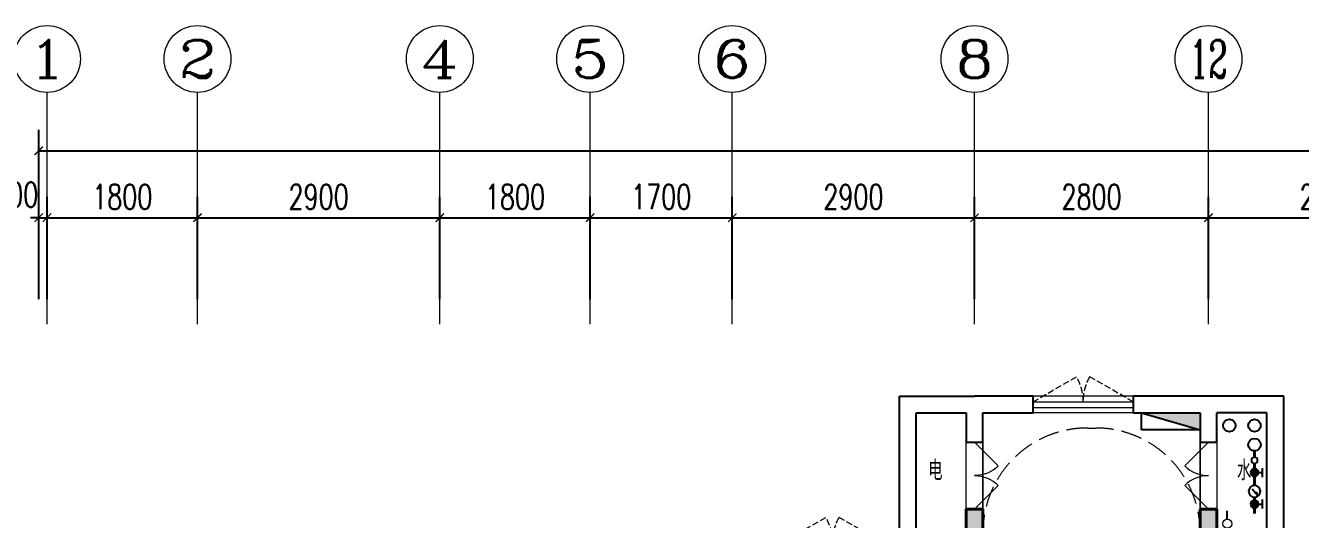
# Model space of a CAD drawing. Extents: x 3753737 to 4713801, y -857380 to 24339.
# Drawn here: x 4637191 to 4652450, y -726571 to -720660 of the extents above; entities that cross this region are included whole.
import ezdxf
from ezdxf.enums import TextEntityAlignment as Align

# ---------------------------------------------------------------- set-up
doc = ezdxf.new("R2010")
doc.units = 0
doc.header["$LTSCALE"] = 1000
doc.header["$MEASUREMENT"] = 0
doc.linetypes.add('DASH', pattern=[0.35, 0.25, -0.1])
doc.layers.get('0').update_dxf_attribs({"linetype": 'CONTINUOUS'})
doc.layers.get('Defpoints').update_dxf_attribs({"linetype": 'CONTINUOUS'})
for name, color, linetype in [('!!电气', 1, 'CONTINUOUS'), ('EQUIP_消火栓', 7, 'CONTINUOUS'), ('VPIPE-凝结', 150, 'CONTINUOUS'), ('VPIPE-消防', 1, 'TG_X'), ('VPIPE-给水', 3, 'TG_J'), ('WALL', 252, 'CONTINUOUS'), ('污水', 3, 'CONTINUOUS'), ('给水', 4, 'CONTINUOUS')]:
    doc.layers.add(name, color=color, linetype=linetype)
for name, color, linetype, lineweight in [('AXIS', 114, 'CONTINUOUS', 20), ('AXIS_TEXT', 7, 'CONTINUOUS', 20), ('COLUMN', 252, 'CONTINUOUS', 40), ('DIM_SYMB', 252, 'CONTINUOUS', 20), ('PUB_HATCH', 8, 'CONTINUOUS', 9), ('PUB_TEXT', 7, 'CONTINUOUS', 20), ('STAIR', 252, 'CONTINUOUS', 20), ('VPIPE-废水', 31, 'TG_F', 18), ('WINDOW', 146, 'CONTINUOUS', 20)]:
    doc.layers.add(name, color=color, linetype=linetype, lineweight=lineweight)
doc.styles.add('_TCH_AXIS', font='COMPLEX', dxfattribs={"bigfont": 'GBCBIG'})
doc.styles.add('_TCH_DIM_T3', font='SIMPLEX.shx', dxfattribs={"width": 0.705882, "bigfont": 'GBCBIG.shx'})
doc.styles.add('COMPLEX', font='COMPLEX')
doc.styles.get("Standard").update_dxf_attribs({"font": 'gbenor.shx', "bigfont": 'gbcbig.shx'})
doc.styles.add('TG_LINETYPE', font='SIMPLEX', dxfattribs={"width": 0.8, "height": 3, "bigfont": 'HZTXT'})
doc.linetypes.add('TG_F', pattern='A,2,-0.3,["F",TG_LINETYPE,S=0.1,R=0,X=-0.23,Y=-0.15],0', length=2.3)
doc.linetypes.add('TG_J', pattern='A,2,-0.22,["J",TG_LINETYPE,S=0.1,R=0,X=-0.18,Y=-0.15],0', length=2.22)
doc.linetypes.add('TG_X', pattern='A,4,-0.3,["X",TG_LINETYPE,S=0.1,R=0,X=-0.23,Y=-0.15],0', length=4.3)
doc.dimstyles.new('_TCH_ARCH&&100', dxfattribs={"dimtxt": 297.5, "dimasz": 100, "dimexe": 250, "dimexo": 300, "dimgap": 100, "dimtad": 1, "dimdec": 0, "dimzin": 0, "dimdsep": 46, "dimtxsty": '_TCH_DIM_T3', "dimblk": 'ARCHTICK', "dimcen": 0.09, "dimclrt": 7, "dimazin": 2, "dimtfac": 1, "dimtdec": 0, "dimtix": 1, "dimtmove": 2, "dimatfit": 3, "dimfxl": 1, "dimtolj": 1, "dimtzin": 0, "dimarcsym": 0})

# ---------------------------------------------------------------- blocks, each defined once
blk = doc.blocks.new('GFDGFSDFGD')
at = {"layer": 'PUB_HATCH'}
for points in [[(431617, 374624), (431617, 373474), (431817, 373474), (431817, 375124), (431617, 375124), (431617, 374824), (431217, 374824), (431217, 374624)], [(434617, 374624), (435017, 374624), (435017, 374824), (434617, 374824), (434617, 375124), (434417, 375124), (434417, 373474), (434617, 373474)]]:
    blk.add_hatch(color=256, dxfattribs=at).paths.add_polyline_path(points)
at = {"layer": 'COLUMN', "color": 252}
for p, q in [((431817, 375124), (431617, 375124)), ((431617, 375124), (431617, 374824)), ((431817, 373474), (431817, 375124)), ((434617, 375124), (434417, 375124)), ((434417, 375124), (434417, 373474)), ((434617, 374824), (434617, 375124))]:
    blk.add_line(p, q, dxfattribs=at)
blk = doc.blocks.new('$TwtSys$00000434')
at = {"color": 252}
for p, q in [((-0.5, 0.5), (-0.5, -0.5)), ((-0.5, -0.5), (0.5, 0.5)), ((0.5, 0.5), (-0.5, 0.5)), ((0.5, -0.5), (0.5, 0.5)), ((-0.5, -0.5), (0.5, -0.5))]:
    blk.add_line(p, q, dxfattribs=at)
blk.add_solid([(0.5, -0.5), (0.5, 0.5), (-0.5, -0.5)], dxfattribs=at)
blk = doc.blocks.new('A$C2705576B')
at = {"layer": '给水'}
h = blk.add_hatch(color=252, dxfattribs=at)
edge = h.paths.add_edge_path()
edge.add_arc((417, -1741), 47.2, 0, 360)
h = blk.add_hatch(color=252, dxfattribs=at)
edge = h.paths.add_edge_path()
edge.add_arc((795, -1741), 47.2, 0, 360)
at = {"layer": '给水', "color": 252}
for p, q in [((363, -1645), (472, -1645)), ((417, -1741), (417, -1645)), ((740, -1645), (849, -1645)), ((795, -1741), (795, -1645)), ((601, -1768), (525, -1704)), ((525, -1704), (564, -1715))]:
    blk.add_line(p, q, dxfattribs=at)
at = {"layer": '给水', "color": 252, "const_width": 35.4}
for points in [[(499, -1741), (302, -1741)], [(903, -1741), (641, -1741)], [(1053, -1741), (978, -1741)]]:
    blk.add_lwpolyline(points, dxfattribs=at)
at = {"layer": '给水', "color": 252}
for centre, radius in [((570, -1741), 70.8), ((417, -1741), 47.2), ((795, -1741), 47.2), ((941, -1741), 37.5)]:
    blk.add_circle(centre, radius, dxfattribs=at)
blk = doc.blocks.new('_ArchTick')
at = {"color": 0, "linetype": 'ByBlock', "const_width": 0.15}
blk.add_lwpolyline([(-0.5, -0.5), (0.5, 0.5)], dxfattribs=at)
blk = doc.blocks.new('*D473')
at = {"layer": 'AXIS', "color": 0, "lineweight": -2, "transparency": 16777216}
for p, q in [((-100, 13812), (-100, 15837)), ((50100, 13812), (50100, 15837)), ((-100, 15587), (50100, 15587))]:
    blk.add_line(p, q, dxfattribs=at)
at = {"layer": 'Defpoints', "color": 0, "transparency": 16777216}
for p in [(50100, 15587), (-100, 13512), (50100, 13512)]:
    blk.add_point(p, dxfattribs=at)
at = {"layer": 'AXIS', "color": 0, "lineweight": -2, "transparency": 16777216, "xscale": 100, "yscale": 100, "zscale": 100, "rotation": 180}
blk.add_blockref('_ArchTick', (-100, 15587), dxfattribs=at)
at = {"layer": 'AXIS', "color": 0, "lineweight": -2, "transparency": 16777216, "xscale": 100, "yscale": 100, "zscale": 100}
blk.add_blockref('_ArchTick', (50100, 15587), dxfattribs=at)
at = {"layer": 'AXIS', "color": 7, "transparency": 16777216, "insert": (25000, 15836), "char_height": 297.5, "attachment_point": 5, "style": '_TCH_DIM_T3'}
blk.add_mtext('\\A1;50200', dxfattribs=at)
blk = doc.blocks.new('*D474')
at = {"layer": 'AXIS', "color": 0, "lineweight": -2, "transparency": 16777216}
for p, q in [((-100, 13812), (-100, 15037)), ((0, 13812), (0, 15037)), ((-100, 14787), (-200, 14787)), ((-100, 14787), (0, 14787)), ((0, 14787), (100, 14787))]:
    blk.add_line(p, q, dxfattribs=at)
at = {"layer": 'Defpoints', "color": 0, "transparency": 16777216}
for p in [(0, 14787), (-100, 13512), (0, 13512)]:
    blk.add_point(p, dxfattribs=at)
at = {"layer": 'AXIS', "color": 0, "lineweight": -2, "transparency": 16777216, "xscale": 100, "yscale": 100, "zscale": 100}
blk.add_blockref('_ArchTick', (-100, 14787), dxfattribs=at)
at = {"layer": 'AXIS', "color": 0, "lineweight": -2, "transparency": 16777216, "xscale": 100, "yscale": 100, "zscale": 100, "rotation": 180}
blk.add_blockref('_ArchTick', (0, 14787), dxfattribs=at)
at = {"layer": 'AXIS', "color": 7, "transparency": 16777216, "insert": (-375, 15062), "char_height": 297.5, "attachment_point": 5, "style": '_TCH_DIM_T3'}
blk.add_mtext('\\A1;100', dxfattribs=at)
blk = doc.blocks.new('*D475')
at = {"layer": 'AXIS', "color": 0, "lineweight": -2, "transparency": 16777216}
for p, q in [((0, 13812), (0, 15037)), ((1800, 13812), (1800, 15037)), ((0, 14787), (1800, 14787))]:
    blk.add_line(p, q, dxfattribs=at)
at = {"layer": 'Defpoints', "color": 0, "transparency": 16777216}
for p in [(1800, 14787), (0, 13512), (1800, 13512)]:
    blk.add_point(p, dxfattribs=at)
at = {"layer": 'AXIS', "color": 0, "lineweight": -2, "transparency": 16777216, "xscale": 100, "yscale": 100, "zscale": 100, "rotation": 180}
blk.add_blockref('_ArchTick', (0, 14787), dxfattribs=at)
at = {"layer": 'AXIS', "color": 0, "lineweight": -2, "transparency": 16777216, "xscale": 100, "yscale": 100, "zscale": 100}
blk.add_blockref('_ArchTick', (1800, 14787), dxfattribs=at)
at = {"layer": 'AXIS', "color": 7, "transparency": 16777216, "insert": (900, 15036), "char_height": 297.5, "attachment_point": 5, "style": '_TCH_DIM_T3'}
blk.add_mtext('\\A1;1800', dxfattribs=at)
blk = doc.blocks.new('*D476')
at = {"layer": 'AXIS', "color": 0, "lineweight": -2, "transparency": 16777216}
for p, q in [((1800, 13812), (1800, 15037)), ((4700, 13812), (4700, 15037)), ((1800, 14787), (4700, 14787))]:
    blk.add_line(p, q, dxfattribs=at)
at = {"layer": 'Defpoints', "color": 0, "transparency": 16777216}
for p in [(4700, 14787), (1800, 13512), (4700, 13512)]:
    blk.add_point(p, dxfattribs=at)
at = {"layer": 'AXIS', "color": 0, "lineweight": -2, "transparency": 16777216, "xscale": 100, "yscale": 100, "zscale": 100, "rotation": 180}
blk.add_blockref('_ArchTick', (1800, 14787), dxfattribs=at)
at = {"layer": 'AXIS', "color": 0, "lineweight": -2, "transparency": 16777216, "xscale": 100, "yscale": 100, "zscale": 100}
blk.add_blockref('_ArchTick', (4700, 14787), dxfattribs=at)
at = {"layer": 'AXIS', "color": 7, "transparency": 16777216, "insert": (3250, 15036), "char_height": 297.5, "attachment_point": 5, "style": '_TCH_DIM_T3'}
blk.add_mtext('\\A1;2900', dxfattribs=at)
blk = doc.blocks.new('*D477')
at = {"layer": 'AXIS', "color": 0, "lineweight": -2, "transparency": 16777216}
for p, q in [((4700, 13812), (4700, 15037)), ((6500, 13812), (6500, 15037)), ((4700, 14787), (6500, 14787))]:
    blk.add_line(p, q, dxfattribs=at)
at = {"layer": 'Defpoints', "color": 0, "transparency": 16777216}
for p in [(6500, 14787), (4700, 13512), (6500, 13512)]:
    blk.add_point(p, dxfattribs=at)
at = {"layer": 'AXIS', "color": 0, "lineweight": -2, "transparency": 16777216, "xscale": 100, "yscale": 100, "zscale": 100, "rotation": 180}
blk.add_blockref('_ArchTick', (4700, 14787), dxfattribs=at)
at = {"layer": 'AXIS', "color": 0, "lineweight": -2, "transparency": 16777216, "xscale": 100, "yscale": 100, "zscale": 100}
blk.add_blockref('_ArchTick', (6500, 14787), dxfattribs=at)
at = {"layer": 'AXIS', "color": 7, "transparency": 16777216, "insert": (5600, 15036), "char_height": 297.5, "attachment_point": 5, "style": '_TCH_DIM_T3'}
blk.add_mtext('\\A1;1800', dxfattribs=at)
blk = doc.blocks.new('*D478')
at = {"layer": 'AXIS', "color": 0, "lineweight": -2, "transparency": 16777216}
for p, q in [((6500, 13812), (6500, 15037)), ((8200, 13812), (8200, 15037)), ((6500, 14787), (8200, 14787))]:
    blk.add_line(p, q, dxfattribs=at)
at = {"layer": 'Defpoints', "color": 0, "transparency": 16777216}
for p in [(8200, 14787), (6500, 13512), (8200, 13512)]:
    blk.add_point(p, dxfattribs=at)
at = {"layer": 'AXIS', "color": 0, "lineweight": -2, "transparency": 16777216, "xscale": 100, "yscale": 100, "zscale": 100, "rotation": 180}
blk.add_blockref('_ArchTick', (6500, 14787), dxfattribs=at)
at = {"layer": 'AXIS', "color": 0, "lineweight": -2, "transparency": 16777216, "xscale": 100, "yscale": 100, "zscale": 100}
blk.add_blockref('_ArchTick', (8200, 14787), dxfattribs=at)
at = {"layer": 'AXIS', "color": 7, "transparency": 16777216, "insert": (7350, 15036), "char_height": 297.5, "attachment_point": 5, "style": '_TCH_DIM_T3'}
blk.add_mtext('\\A1;1700', dxfattribs=at)
blk = doc.blocks.new('*D479')
at = {"layer": 'AXIS', "color": 0, "lineweight": -2, "transparency": 16777216}
for p, q in [((8200, 13812), (8200, 15037)), ((11100, 13812), (11100, 15037)), ((8200, 14787), (11100, 14787))]:
    blk.add_line(p, q, dxfattribs=at)
at = {"layer": 'Defpoints', "color": 0, "transparency": 16777216}
for p in [(11100, 14787), (8200, 13512), (11100, 13512)]:
    blk.add_point(p, dxfattribs=at)
at = {"layer": 'AXIS', "color": 0, "lineweight": -2, "transparency": 16777216, "xscale": 100, "yscale": 100, "zscale": 100, "rotation": 180}
blk.add_blockref('_ArchTick', (8200, 14787), dxfattribs=at)
at = {"layer": 'AXIS', "color": 0, "lineweight": -2, "transparency": 16777216, "xscale": 100, "yscale": 100, "zscale": 100}
blk.add_blockref('_ArchTick', (11100, 14787), dxfattribs=at)
at = {"layer": 'AXIS', "color": 7, "transparency": 16777216, "insert": (9650, 15036), "char_height": 297.5, "attachment_point": 5, "style": '_TCH_DIM_T3'}
blk.add_mtext('\\A1;2900', dxfattribs=at)
blk = doc.blocks.new('*D480')
at = {"layer": 'AXIS', "color": 0, "lineweight": -2, "transparency": 16777216}
for p, q in [((11100, 13812), (11100, 15037)), ((13900, 13812), (13900, 15037)), ((11100, 14787), (13900, 14787))]:
    blk.add_line(p, q, dxfattribs=at)
at = {"layer": 'Defpoints', "color": 0, "transparency": 16777216}
for p in [(13900, 14787), (11100, 13512), (13900, 13512)]:
    blk.add_point(p, dxfattribs=at)
at = {"layer": 'AXIS', "color": 0, "lineweight": -2, "transparency": 16777216, "xscale": 100, "yscale": 100, "zscale": 100, "rotation": 180}
blk.add_blockref('_ArchTick', (11100, 14787), dxfattribs=at)
at = {"layer": 'AXIS', "color": 0, "lineweight": -2, "transparency": 16777216, "xscale": 100, "yscale": 100, "zscale": 100}
blk.add_blockref('_ArchTick', (13900, 14787), dxfattribs=at)
at = {"layer": 'AXIS', "color": 7, "transparency": 16777216, "insert": (12500, 15036), "char_height": 297.5, "attachment_point": 5, "style": '_TCH_DIM_T3'}
blk.add_mtext('\\A1;2800', dxfattribs=at)
blk = doc.blocks.new('*D481')
at = {"layer": 'AXIS', "color": 0, "lineweight": -2, "transparency": 16777216}
for p, q in [((13900, 13812), (13900, 15037)), ((16800, 13812), (16800, 15037)), ((13900, 14787), (16800, 14787))]:
    blk.add_line(p, q, dxfattribs=at)
at = {"layer": 'Defpoints', "color": 0, "transparency": 16777216}
for p in [(16800, 14787), (13900, 13512), (16800, 13512)]:
    blk.add_point(p, dxfattribs=at)
at = {"layer": 'AXIS', "color": 0, "lineweight": -2, "transparency": 16777216, "xscale": 100, "yscale": 100, "zscale": 100, "rotation": 180}
blk.add_blockref('_ArchTick', (13900, 14787), dxfattribs=at)
at = {"layer": 'AXIS', "color": 0, "lineweight": -2, "transparency": 16777216, "xscale": 100, "yscale": 100, "zscale": 100}
blk.add_blockref('_ArchTick', (16800, 14787), dxfattribs=at)
at = {"layer": 'AXIS', "color": 7, "transparency": 16777216, "insert": (15350, 15036), "char_height": 297.5, "attachment_point": 5, "style": '_TCH_DIM_T3'}
blk.add_mtext('\\A1;2900', dxfattribs=at)
blk = doc.blocks.new('_AXISO')
blk.add_circle((0, 0), 0.5)
at = {"layer": 'AXIS_TEXT', "style": 'COMPLEX', "width": 1.041667}
blk.add_attdef('A', text='', height=0.56, dxfattribs=at).set_placement((-0.25, -0.28), (0.25, -0.28), align=Align.FIT)
blk = doc.blocks.new('$WINLIB2D$00000001')
at = {"color": 0}
for points in [[(-0.5, 0.5), (-0.5, -0.5)], [(-0.5, 0.5), (0.5, 0.5)], [(0.5, -0.5), (0.5, 0.5)], [(0.5, 0.167), (-0.5, 0.167)], [(0.5, -0.167), (-0.5, -0.167)], [(-0.5, -0.5), (0.5, -0.5)]]:
    blk.add_lwpolyline(points, dxfattribs=at)
blk = doc.blocks.new('$DorLib2D$00000116')
at = {"color": 0}
for p, q in [((-0.5, 0), (-0.146, 0.354)), ((0.5, 0), (0.146, 0.354))]:
    blk.add_line(p, q, dxfattribs=at)
for centre, start, end in [((-0.5, 0), 0, 45), ((0.5, 0), 135, 180)]:
    blk.add_arc(centre, 0.5, start, end, dxfattribs=at)
blk = doc.blocks.new('A$C1C403CBE')
at = {"layer": 'AXIS'}
for p, q in [((0, 13512), (0, 16287)), ((1800, 13512), (1800, 16287)), ((4700, 13512), (4700, 16287)), ((6500, 13512), (6500, 16287)), ((8200, 13512), (8200, 16287)), ((11100, 13512), (11100, 16287)), ((13900, 13512), (13900, 16287))]:
    blk.add_line(p, q, dxfattribs=at)
at = {"layer": 'DIM_SYMB', "color": 252}
blk.add_lwpolyline([(11825, 8810, 0, 0, 0), (11825, 11735, 0, 0, 0), (13175, 11735, 0, 0, 0), (13175, 10650, 40, 0, 0), (13175, 10500, 0, 0, 0)], format="xyseb", dxfattribs=at)
at = {"layer": 'STAIR', "color": 252}
for p, q in [((13800, 12450), (11200, 12450)), ((11200, 12450), (11200, 11020)), ((13800, 11020), (13800, 12450))]:
    blk.add_line(p, q, dxfattribs=at)
at = {"layer": 'STAIR', "color": 252, "linetype": 'DASH'}
blk.add_lwpolyline([(11200, 11020, -0.4142136), (12450, 12270), (12550, 12270, -0.4142136), (13800, 11020)], format="xyb", dxfattribs=at)
at = {"layer": 'VPIPE-凝结', "color": 252}
blk.add_line((14125, 11180), (14125, 11278), dxfattribs=at)
at = {"layer": 'VPIPE-废水', "color": 252}
blk.add_circle((14125, 11125), 55, dxfattribs=at)
at = {"layer": 'VPIPE-消防', "color": 252, "linetype": 'Continuous'}
blk.add_circle((14150, 12300), 75, dxfattribs=at)
at = {"layer": 'VPIPE-给水', "color": 252, "linetype": 'Continuous'}
for centre in [(14450, 12300), (14450, 12070)]:
    blk.add_circle(centre, 75, dxfattribs=at)
at = {"layer": 'WALL', "color": 252}
for p, q in [((10200, 12650), (11100, 12650)), ((10200, 11000), (10200, 12650)), ((11800, 12650), (11100, 12650)), ((11800, 12450), (11800, 12650)), ((13900, 12650), (13000, 12650)), ((13000, 12650), (13000, 12450)), ((14800, 12650), (13900, 12650)), ((14800, 11000), (14800, 12650)), ((10400, 12450), (11000, 12450)), ((10400, 11000), (10400, 12450)), ((11000, 12450), (11000, 12100)), ((11200, 12450), (11800, 12450)), ((11200, 12100), (11200, 12450)), ((13000, 12450), (13800, 12450)), ((13800, 12450), (13800, 12100)), ((14600, 12450), (14000, 12450)), ((14000, 12100), (14000, 12450)), ((14600, 11000), (14600, 12450)), ((11000, 12100), (11200, 12100)), ((13800, 12100), (14000, 12100)), ((11200, 11300), (11000, 11300)), ((11000, 11300), (11000, 11000)), ((11200, 10900), (11200, 11300)), ((14000, 11300), (13800, 11300)), ((13800, 11300), (13800, 10900)), ((14000, 11000), (14000, 11300))]:
    blk.add_line(p, q, dxfattribs=at)
at = {"layer": 'WINDOW', "color": 252}
for p, q in [((11000, 11300), (11000, 12100)), ((11200, 11300), (11200, 12100)), ((13800, 12100), (13800, 11300)), ((14000, 12100), (14000, 11300))]:
    blk.add_line(p, q, dxfattribs=at)
at = {"layer": 'WINDOW', "color": 252, "linetype": 'DASH', "ltscale": 0.3}
for points in [[(11800, 12583.3), (12319.6, 12883.3, -0.1316523), (12400, 12583.3)], [(12998.1, 12583.3), (12478.5, 12883.3, 0.1316523), (12398.1, 12583.3)], [(8800, 10900), (9319.6, 11200, -0.1316523), (9400, 10900)], [(9998.1, 10900), (9478.5, 11200, 0.1316523), (9398.1, 10900)]]:
    blk.add_lwpolyline(points, format="xyb", dxfattribs=at)
at = {"color": 252}
blk.add_blockref('GFDGFSDFGD', (-420616.6, -363823.7), dxfattribs=at)
at = {"layer": 'AXIS'}
ref = blk.add_blockref('_AXISO', (0, 16687), dxfattribs=dict(at, xscale=800, yscale=800, zscale=800))
ref.add_attrib('A', '1', dxfattribs={"layer": 'AXIS_TEXT', "height": 452.5, "style": '_TCH_AXIS', "width": 2.333333}).set_placement((-226.3, 16460.7), (226.3, 16460.7), align=Align.FIT)
ref = blk.add_blockref('_AXISO', (1800, 16687), dxfattribs=dict(at, xscale=800, yscale=800, zscale=800))
ref.add_attrib('A', '2', dxfattribs={"layer": 'AXIS_TEXT', "height": 452.5, "style": '_TCH_AXIS', "width": 1.5}).set_placement((1573.7, 16460.7), (2026.3, 16460.7), align=Align.FIT)
ref = blk.add_blockref('_AXISO', (4700, 16687), dxfattribs=dict(at, xscale=800, yscale=800, zscale=800))
ref.add_attrib('A', '4', dxfattribs={"layer": 'AXIS_TEXT', "height": 452.5, "style": '_TCH_AXIS', "width": 1.3125}).set_placement((4473.7, 16460.7), (4926.3, 16460.7), align=Align.FIT)
ref = blk.add_blockref('_AXISO', (6500, 16687), dxfattribs=dict(at, xscale=800, yscale=800, zscale=800))
ref.add_attrib('A', '5', dxfattribs={"layer": 'AXIS_TEXT', "height": 452.5, "style": '_TCH_AXIS', "width": 1.5}).set_placement((6273.7, 16460.7), (6726.3, 16460.7), align=Align.FIT)
ref = blk.add_blockref('_AXISO', (8200, 16687), dxfattribs=dict(at, xscale=800, yscale=800, zscale=800))
ref.add_attrib('A', '6', dxfattribs={"layer": 'AXIS_TEXT', "height": 452.5, "style": '_TCH_AXIS', "width": 1.5}).set_placement((7973.7, 16460.7), (8426.3, 16460.7), align=Align.FIT)
ref = blk.add_blockref('_AXISO', (11100, 16687), dxfattribs=dict(at, xscale=800, yscale=800, zscale=800))
ref.add_attrib('A', '8', dxfattribs={"layer": 'AXIS_TEXT', "height": 452.5, "style": '_TCH_AXIS', "width": 1.5}).set_placement((10873.7, 16460.7), (11326.3, 16460.7), align=Align.FIT)
ref = blk.add_blockref('_AXISO', (13900, 16687), dxfattribs=dict(at, xscale=800, yscale=800, zscale=800))
ref.add_attrib('A', '12', dxfattribs={"layer": 'AXIS_TEXT', "height": 452.55, "style": '_TCH_AXIS', "width": 0.724138}).set_placement((13673.7, 16460.7), (14126.3, 16460.7), align=Align.FIT)
at = {"layer": 'EQUIP_消火栓', "color": 252, "xscale": -700, "yscale": 200, "zscale": 700, "rotation": 180}
blk.add_blockref('$TwtSys$00000434', (13450, 12350), dxfattribs=at)
at = {"layer": 'WINDOW', "color": 252, "xscale": -1200, "yscale": -200, "zscale": -1200}
blk.add_blockref('$WINLIB2D$00000001', (12400, 12550), dxfattribs=at)
at = {"layer": 'WINDOW', "color": 252, "yscale": -800}
for p, xscale, zscale, rotation in [((11100, 11700), 800, 800, 89.99999999024953), ((13900, 11700), -800, -800, 270.0000100699368)]:
    blk.add_blockref('$DorLib2D$00000116', p, dxfattribs=dict(at, xscale=xscale, zscale=zscale, rotation=rotation))
at = {"layer": '污水', "color": 252, "xscale": -1, "rotation": 269.999999999891}
blk.add_blockref('A$C2705576B', (16191.2, 10942.2), dxfattribs=at)
at = {"layer": 'PUB_TEXT', "color": 252}
for s, p in [('电', (10546.2, 11644.8)), ('水', (14241, 11644.8))]:
    blk.add_text(s, height=236.3, dxfattribs=at).set_placement(p)
at = {"layer": 'AXIS'}
for p1, p2, distance, text, picture, middle in [((-100, 13512), (50100, 13512), 2075, '50200', '*D473', (25000, 15835.7)), ((0, 13512), (1800, 13512), 1275, '1800', '*D475', (900, 15035.7)), ((1800, 13512), (4700, 13512), 1275, '2900', '*D476', (3250, 15035.7)), ((4700, 13512), (6500, 13512), 1275, '1800', '*D477', (5600, 15035.7)), ((6500, 13512), (8200, 13512), 1275, '1700', '*D478', (7350, 15035.7)), ((8200, 13512), (11100, 13512), 1275, '2900', '*D479', (9650, 15035.7)), ((11100, 13512), (13900, 13512), 1275, '2800', '*D480', (12500, 15035.7)), ((13900, 13512), (16800, 13512), 1275, '2900', '*D481', (15350, 15035.7))]:
    dim = blk.add_aligned_dim(p1=p1, p2=p2, distance=distance, text=text, dimstyle='_TCH_ARCH&&100', dxfattribs=at)
    dim.commit()
    dim.dimension.update_dxf_attribs({"geometry": picture, "text_midpoint": middle})
dim = blk.add_linear_dim(base=(0, 14787), p1=(-100, 13512), p2=(0, 13512), angle=0, text='100', dimstyle='_TCH_ARCH&&100', dxfattribs=at)
dim.commit()
dim.dimension.update_dxf_attribs({"geometry": '*D474', "text_midpoint": (-375, 15062), "dimtype": 129})

msp = doc.modelspace()

# ---------------------------------------------------------------- block references
at = {"layer": '!!电气'}
msp.add_blockref('A$C1C403CBE', (4637448.6, -737746.5), dxfattribs=at)

doc.saveas('drawing.dxf')
